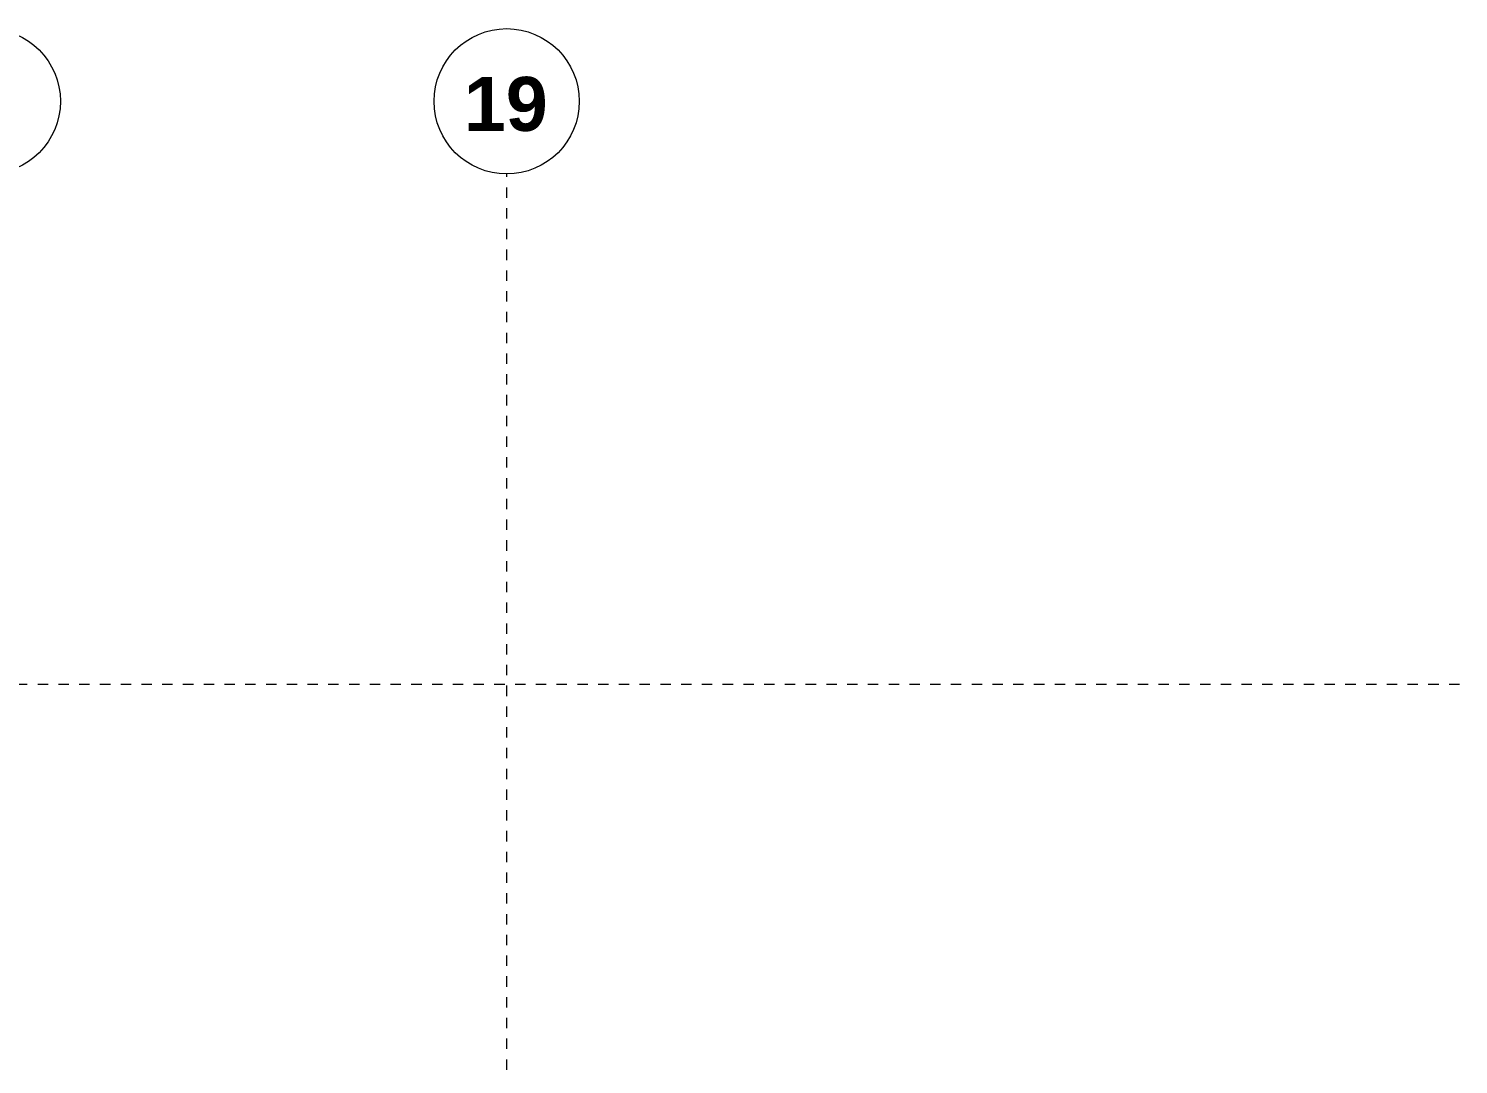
# Model space of a CAD drawing. Header units: metres. Extents: x -3 to 469, y -13 to 19.
# Drawn here: x 93.39 to 107.17, y 8.44 to 18.42 of the extents above; entities that cross this region are included whole.
import ezdxf

# ---------------------------------------------------------------- set-up
doc = ezdxf.new("R2010")
doc.units = ezdxf.units.M
doc.linetypes.add('Center', pattern=[0.03, 0.012, -0.006, 0.006, -0.006])
doc.linetypes.add('Grid Line', pattern=[0.022225, 0.0127, -0.003175, 0.003175, -0.003175])
doc.layers.add('A-FLOR-LEVL-2', color=7, linetype='Center', lineweight=5, true_color=0x0080c0)
doc.layers.add('S-GRID-3', color=7, linetype='Grid Line', lineweight=5, true_color=0x0080c0)
doc.layers.add('S-GRID-IDEN', color=7, linetype='Continuous', lineweight=5)
doc.layers.add('S-GRID-IDEN-1', color=7, linetype='Continuous', lineweight=18)
doc.styles.add('Arial_B', font='arialbd.ttf', dxfattribs={"height": 0.52})

# ---------------------------------------------------------------- blocks, each defined once
blk = doc.blocks.new('Eixo - CABEÇA DE EIXO - PRETO-498843-FACHADA 01')
at = {"layer": 'S-GRID-IDEN-1'}
blk.add_circle((0, 17.715), 0.7, dxfattribs=at)

msp = doc.modelspace()

# ---------------------------------------------------------------- linework, layer by layer
at = {"layer": 'A-FLOR-LEVL-2'}
msp.add_line((-0.919, 12.1), (113.592, 12.1), dxfattribs=at)
at = {"layer": 'S-GRID-3'}
msp.add_line((98, -0.614), (98, 17.015), dxfattribs=at)

# ---------------------------------------------------------------- block references
at = {"layer": 'S-GRID-IDEN-1'}
for p in [(93, 0), (98, 0)]:
    msp.add_blockref('Eixo - CABEÇA DE EIXO - PRETO-498843-FACHADA 01', p, dxfattribs=at)

# ---------------------------------------------------------------- texts
at = {"layer": 'S-GRID-IDEN', "insert": (97.588, 17.95), "char_height": 0.52, "width": 0.99409, "attachment_point": 1, "style": 'Arial_B'}
msp.add_mtext('19', dxfattribs=at)

doc.saveas('drawing.dxf')
